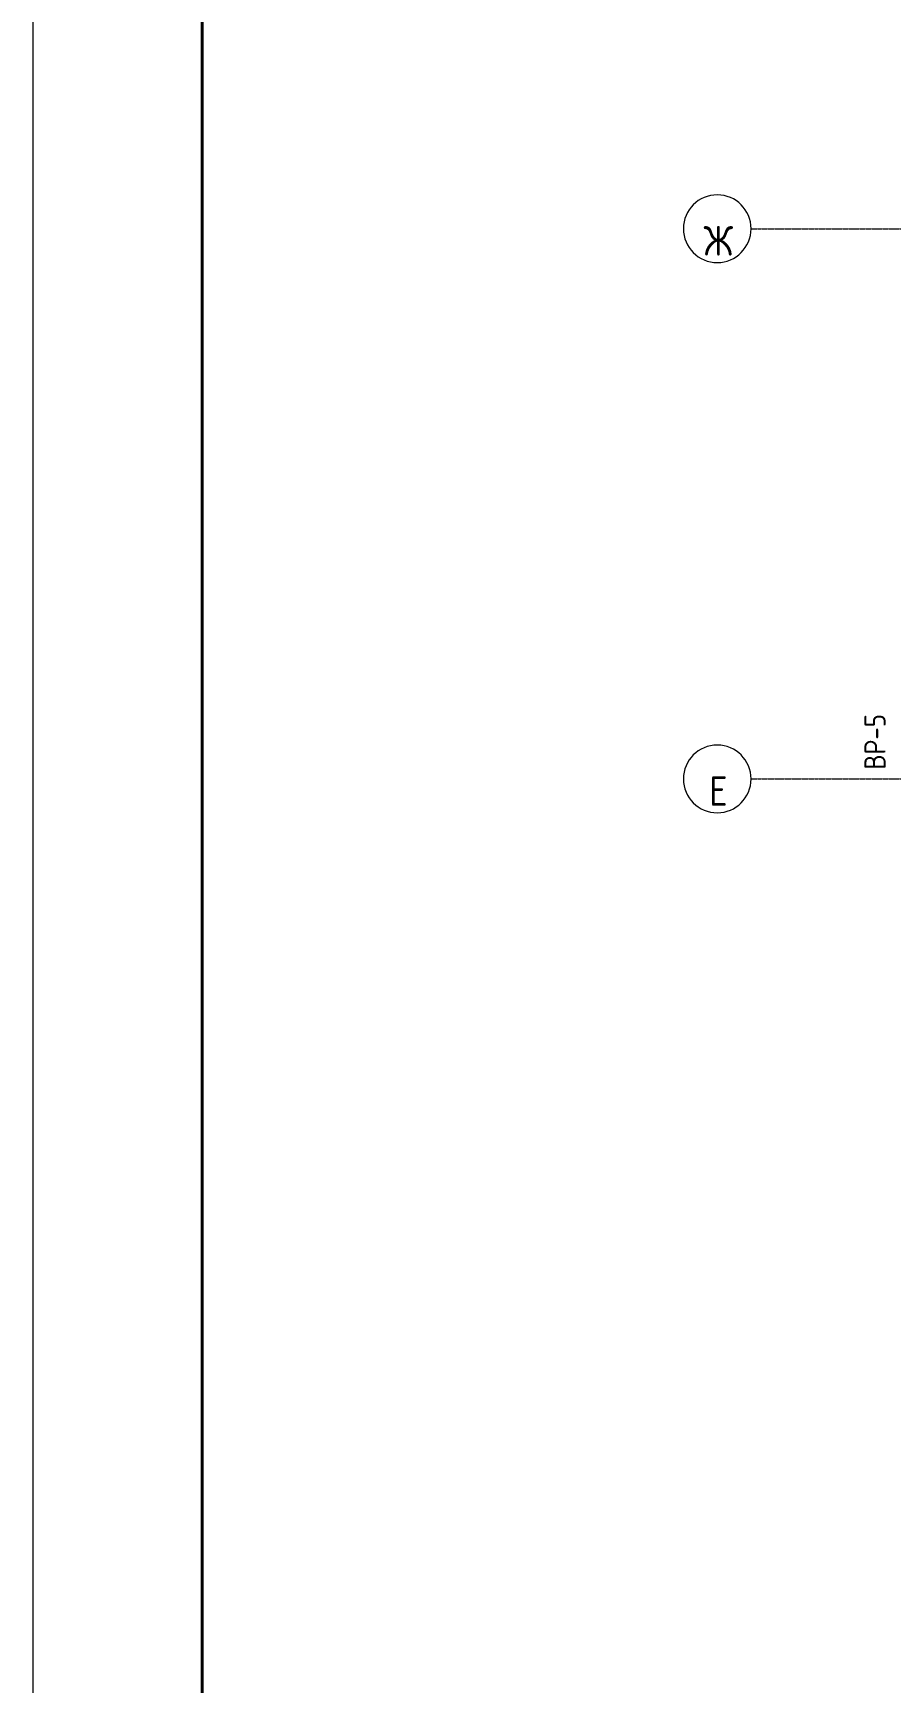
# Model space of a CAD drawing. Header units: millimetres. Extents: x -10178924 to 11692288, y -947381 to 58396.
# Drawn here: x -18603 to -8471, y -66004 to -46511 of the extents above; entities that cross this region are included whole.
import ezdxf

# ---------------------------------------------------------------- set-up
doc = ezdxf.new("R2010")
doc.units = ezdxf.units.MM
doc.linetypes.add('ADSK_Линия сетки', pattern=[25, 20, -2.5, 0, -2.5])
for name, color, linetype, lineweight in [('_0', 7, 'Continuous', 25), ('Марки окон', 7, 'Continuous', 20), ('Оси', 253, 'Continuous', 9), ('ШТРИХОВКА', 252, 'Continuous', 15)]:
    doc.layers.add(name, color=color, linetype=linetype, lineweight=lineweight)
doc.layers.add('PDF _Ramka', color=7, linetype='Continuous')
doc.styles.add('GOST Common', font='GOST_Common.ttf', dxfattribs={"width": 0.9, "height": 350})
doc.styles.add('GOST Common_2', font='GOST_Common.ttf', dxfattribs={"width": 0.9, "height": 250})

# ---------------------------------------------------------------- blocks, each defined once
blk = doc.blocks.new('Ось сетки - Круг_Ø8 мм-8258-План подвала')
at = {"layer": 'Оси', "lineweight": 20}
for start, end in [(360, 180), (180, 360)]:
    blk.add_arc((0, 0), 4, start, end, dxfattribs=at)
blk = doc.blocks.new('оси')
at = {"layer": 'Оси', "linetype": 'ADSK_Линия сетки'}
for p, q in [((-3614, 45200), (62615, 45200)), ((-3614, 38700), (62615, 38700))]:
    blk.add_line(p, q, dxfattribs=at)
at = {"layer": 'Оси', "lineweight": 20, "xscale": 99.99999999999993, "yscale": 99.99999999999993, "zscale": 99.99999999999993, "rotation": 270}
for p in [(-4014, 45200), (-4014, 38700)]:
    blk.add_blockref('Ось сетки - Круг_Ø8 мм-8258-План подвала', p, dxfattribs=at)
at = {"layer": 'Оси', "char_height": 350, "attachment_point": 5, "line_spacing_factor": 1.022766, "style": 'GOST Common'}
for s, insert, width in [('\\pxqc,t0.25714,0.51429,0.77143,1.02857,1.28571,1.54286,1.8,2.05714,2.31429,2.57143,2.82857,3.08571,3.34286,3.6,3.85714,4.11429,4.37143,4.62857,4.88571,5.14286,5.4,5.65714,5.91429,6.17143,6.42857,6.68571,6.94286,7.2,7.45714,7.71429,7.97143,8.22857;{Ж}', (-4000, 45057), 327.6), ('\\pxqc,t0.25714,0.51429,0.77143,1.02857,1.28571,1.54286,1.8,2.05714,2.31429,2.57143,2.82857,3.08571,3.34286,3.6,3.85714,4.11429,4.37143,4.62857,4.88571,5.14286,5.4,5.65714,5.91429,6.17143,6.42857,6.68571,6.94286,7.2,7.45714,7.71429,7.97143,8.22857;{Е}', (-4000, 38557), 232.2)]:
    blk.add_mtext(s, dxfattribs=dict(at, insert=insert, width=width))
blk = doc.blocks.new('1 этаж')
blk.add_blockref('оси', (-6500, -68905))
at = {"layer": 'Марки окон', "lineweight": 9, "insert": (-8649, -29768), "char_height": 250, "width": 690.3, "attachment_point": 5, "rotation": 90, "line_spacing_factor": 1.022766, "style": 'GOST Common_2'}
blk.add_mtext('\\pxqc,t1.8,3.6,5.4,7.2,9,10.8,12.6,14.4,16.2,18,19.8,21.6,23.4,25.2,27,28.8,30.6,32.4,34.2,36,37.8,39.6,41.4,43.2,45,46.8,48.6,50.4,52.2,54,55.8,57.6;{ВР-5}', dxfattribs=at)
blk = doc.blocks.new('Рамка')
at = {"layer": 'PDF _Ramka', "lineweight": 20}
blk.add_lwpolyline([(100287, -596749), (100287, -512657), (-18603, -512657), (-18603, -596749)], close=True, dxfattribs=at)
at = {"layer": 'PDF _Ramka', "lineweight": 40}
blk.add_lwpolyline([(99787, -513153), (-16604, -513153), (-16604, -596246), (99787, -596246)], close=True, dxfattribs=at)

msp = doc.modelspace()

# ---------------------------------------------------------------- block references
at = {"layer": '_0'}
msp.add_blockref('Рамка', (0, 479185.1), dxfattribs=at)
at = {"layer": 'ШТРИХОВКА'}
msp.add_blockref('1 этаж', (0, -25118), dxfattribs=at)

doc.saveas('drawing.dxf')
